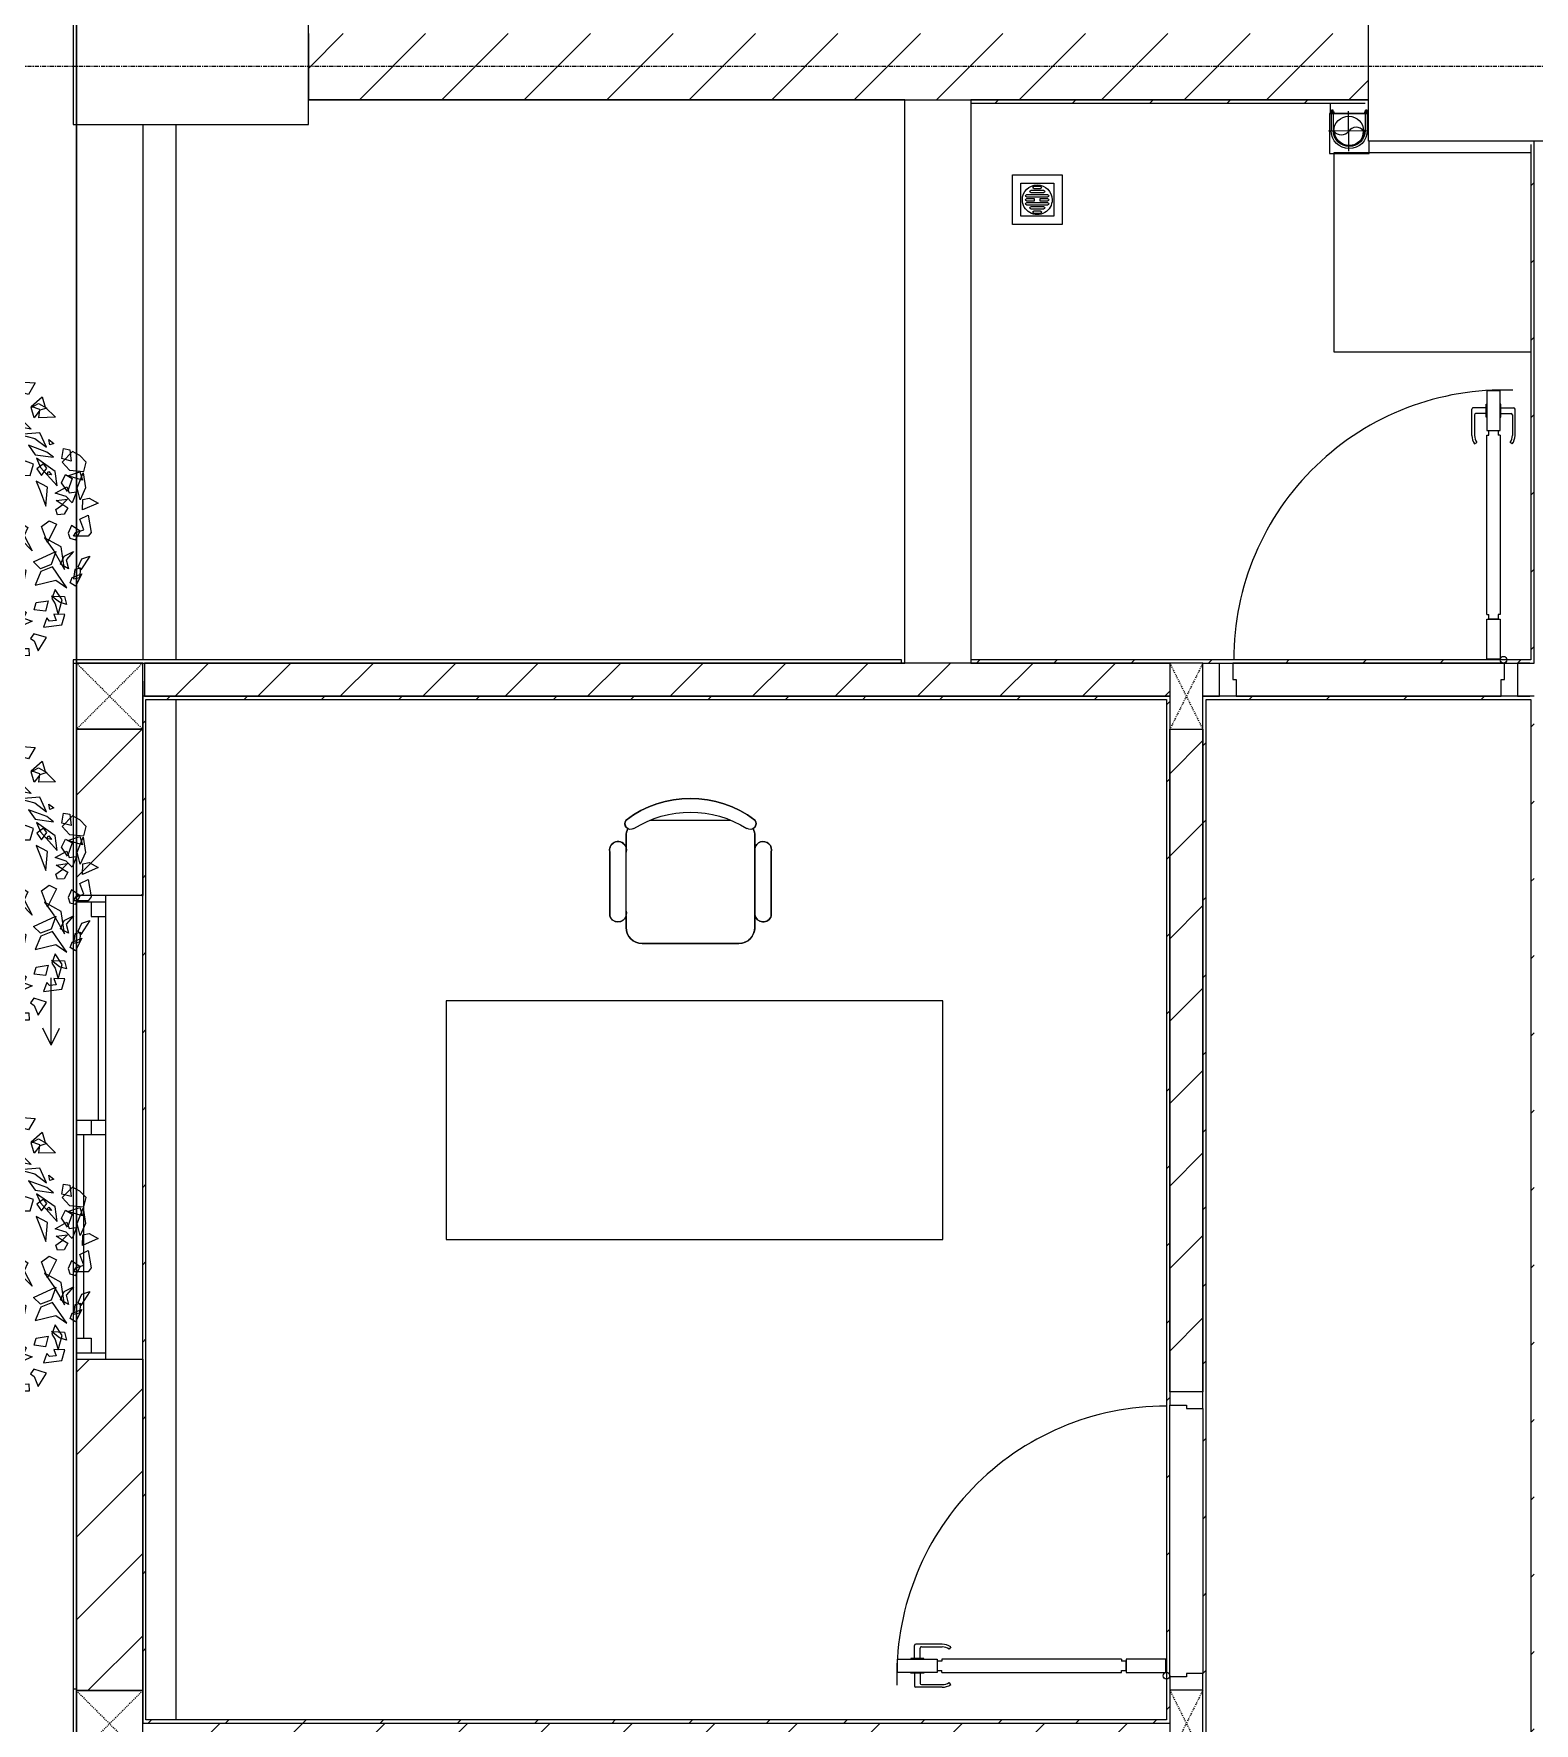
# Model space of a CAD drawing. Header units: millimetres. Extents: x 5357 to 201988, y -16345 to 109895.
# Drawn here: x 33524 to 38053, y 56737 to 61836 of the extents above; entities that cross this region are included whole.
import ezdxf

# ---------------------------------------------------------------- set-up
doc = ezdxf.new("R2010")
doc.units = ezdxf.units.MM
for name, pattern in [('Dash', [6, 3, -3]), ('Grid Line', [22.225, 12.7, -3.175, 3.175, -3.175]), ('IMPORT-CENTER _3_', [10.16, 6.35, -1.27, 1.27, -1.27])]:
    doc.linetypes.add(name, pattern=pattern)
for name, color, linetype, lineweight in [('0-1', 7, 'Continuous', 5), ('A-CLNG', 13, 'Continuous', 9), ('A-DETL-GENF-1', 53, 'Continuous', 9), ('A-DETL-THIN', 151, 'Continuous', 9), ('A-DOOR-1', 53, 'Continuous', 9), ('A-FLOR', 192, 'Continuous', 9), ('A-FLOR-1', 10, 'Continuous', 9), ('A-FLOR-2', 53, 'Continuous', 9), ('A-GLAZ', 151, 'Continuous', 9), ('A-WALL', 113, 'Continuous', 9), ('A-WALL-1', 9, 'Continuous', 18), ('A-WALL-2', 53, 'Continuous', 9), ('A-WALL-4', 113, 'Continuous', 18), ('A-WALL-PATT-1', 10, 'Continuous', 9), ('A-WALL-PATT-2', 53, 'Continuous', 9), ('A-WALL-PATT-3', 111, 'Continuous', 9), ('G-IMPT', 8, 'Continuous', 9), ('G-IMPT-1', 254, 'Continuous', 9), ('G-IMPT-2', 8, 'IMPORT-CENTER _3_', 9), ('I-FURN', 30, 'Continuous', 9), ('I-FURN-1', 53, 'Continuous', 9), ('I-WALL-1', 9, 'Continuous', 18), ('I-WALL-3', 2, 'Continuous', 18), ('L-PLNT', 71, 'Continuous', 9), ('M-EQPM', 50, 'Continuous', 9), ('S-COLS', 52, 'Continuous', 9), ('S-COLS-2', 9, 'Continuous', 18), ('S-COLS-3', 10, 'Continuous', 9), ('S-COLS-4', 53, 'Continuous', 9), ('S-COLS-5', 52, 'Continuous', 18), ('S-COLS-6', 52, 'Dash', 9), ('S-COLS-HDLN', 52, 'Dash', 9), ('S-COLS-HDLN-1', 53, 'Dash', 9), ('S-GRID-1', 1, 'Grid Line', 9)]:
    doc.layers.add(name, color=color, linetype=linetype, lineweight=lineweight)
pattern_1 = [(45, (0, 0), (-116.67262, 116.67262), [])]
pattern_2 = [(45, (0, 0), (-124.4508, 124.4508), [])]

# ---------------------------------------------------------------- blocks, each defined once
blk = doc.blocks.new('M_Concrete-Rectangular-Column2 - 450x1300-812578-TKCS_MB SÂN ĐƯỜNG NỘI BỘ')
at = {"layer": 'S-COLS-2'}
for p, q in [((-650, 225), (650, 225)), ((-650, -225), (-650, 225)), ((650, 225), (650, -225)), ((650, -225), (-650, -225))]:
    blk.add_line(p, q, dxfattribs=at)
blk = doc.blocks.new('NCV_TKTC_KET CAU_rvt-1-TKCS_MB SÂN ĐƯỜNG NỘI BỘ')
at = {"layer": 'A-FLOR-1'}
for p, q in [((36152.6, 61636.9), (34352.6, 61636.9)), ((34352.6, 61636.9), (36152.6, 61636.9)), ((36142.5, 59936.9), (36152.6, 59936.9)), ((36152.6, 59936.9), (36142.5, 59936.9)), ((36142.5, 59936.9), (36152.6, 59936.9)), ((37142.6, 59936.9), (37962.6, 59936.9)), ((37962.6, 59936.9), (37142.6, 59936.9)), ((37962.6, 59936.9), (37142.6, 59936.9)), ((37142.6, 59936.9), (37962.6, 59936.9)), ((38002.6, 59936.9), (38039, 59936.9)), ((38039, 59936.9), (38002.6, 59936.9)), ((38039, 59936.9), (38002.6, 59936.9)), ((38002.6, 59936.9), (38039, 59936.9))]:
    blk.add_line(p, q, dxfattribs=at)
at = {"layer": 'A-FLOR-2'}
blk.add_line((33652.6, 61561.9), (33652.6, 59946.9), dxfattribs=at)
at = {"layer": 'S-COLS-2'}
for p, q in [((33652.6, 61911.9), (33652.6, 61561.9)), ((34352.6, 61561.9), (34352.6, 61911.9)), ((33652.6, 61561.9), (34352.6, 61561.9))]:
    blk.add_line(p, q, dxfattribs=at)
at = {"layer": 'S-COLS-3', "rotation": 180}
blk.add_blockref('M_Concrete-Rectangular-Column2 - 450x1300-812578-TKCS_MB SÂN ĐƯỜNG NỘI BỘ', (38202.6, 61736.9), dxfattribs=at)
blk = doc.blocks.new('DOOR_CW_01 CANH MO-PANEL KINH - DIW_01-900x2200-CỬA GỖ VÂN LAMINATE-553393-TKCS_MB SÂN ĐƯỜNG NỘI BỘ')
at = {"layer": 'A-DETL-GENF-1'}
for p, q in [((-397, 872), (-357, 872)), ((-397, 752), (-397, 872)), ((-357, 872), (-357, 752)), ((-442, 737), (-442, 816.5)), ((-399, 820.5), (-438, 820.5)), ((-399, 831.8), (-397, 831.8)), ((-399, 792.2), (-399, 831.8)), ((-397, 792.2), (-397, 831.8)), ((-357, 792.2), (-357, 831.8)), ((-355, 831.8), (-357, 831.8)), ((-355, 792.2), (-355, 831.8)), ((-355, 820.5), (-316, 820.5)), ((-312, 737), (-312, 816.5)), ((-434, 799.5), (-434, 737)), ((-399, 803.5), (-430, 803.5)), ((-397, 792.2), (-399, 792.2)), ((-357, 792.2), (-355, 792.2)), ((-355, 803.5), (-324, 803.5)), ((-320, 799.5), (-320, 737)), ((-433.9, 711.2), (-427.3, 715.8)), ((-357, 752), (-397, 752)), ((-397, 738), (-391, 738)), ((-397, 738), (-397, 196)), ((-363, 752), (-391, 752)), ((-391, 752), (-391, 738)), ((-363, 738), (-363, 752)), ((-357, 738), (-363, 738)), ((-357, 196), (-357, 738)), ((-320.1, 711.2), (-326.7, 715.8)), ((-397, 196), (-391, 196)), ((-357, 182), (-397, 182)), ((-397, 182), (-397, 62)), ((-391, 196), (-391, 182)), ((-391, 182), (-363, 182)), ((-357, 196), (-363, 196)), ((-363, 182), (-363, 196)), ((-357, 62), (-357, 182)), ((-397, 62), (-357, 62))]:
    blk.add_line(p, q, dxfattribs=at)
blk.add_circle((-407, 60), 10, dxfattribs=at)
for centre, radius, start, end in [((-407, 60), 814, 360, 92), ((-438, 816.5), 4, 90, 180), ((-316, 816.5), 4, 0, 90), ((-430, 799.5), 4, 90, 180), ((-324, 799.5), 4, 360, 90), ((-397, 737), 45, 180, 215), ((-397, 737), 37, 180, 215), ((-357, 737), 37, 325, 0), ((-357, 737), 45, 325, 0)]:
    blk.add_arc(centre, radius, start, end, dxfattribs=at)
at = {"layer": 'A-DOOR-1'}
for p, q in [((-410, 50), (-450, 50)), ((-450, 50), (-450, -50)), ((-410, 0), (-410, 50)), ((-400, 0), (-410, 0)), ((-407, 50), (-382, 50)), ((-400, -50), (-400, 0)), ((410, 0), (400, 0)), ((400, 0), (400, -50)), ((450, 50), (410, 50)), ((410, 50), (410, 0)), ((450, -50), (450, 50)), ((-450, -50), (-400, -50)), ((400, -50), (450, -50))]:
    blk.add_line(p, q, dxfattribs=at)
blk = doc.blocks.new('BAN LV A - BAN LV A_dwg_ban hoc2-348006-TKCS_MB SÂN ĐƯỜNG NỘI BỘ')
at = {"layer": 'I-FURN'}
for p, q in [((145.8, 437.4), (-145.8, 437.4)), ((-194.4, 388.8), (-194.4, 113.4)), ((194.4, 113.4), (194.4, 388.8)), ((-243, 354.4), (-243, 162)), ((194.4, 351.4), (194.4, 150.8)), ((243.7, 162), (243.7, 354.4)), ((-120.5, 64.8), (120.5, 64.8))]:
    blk.add_line(p, q, dxfattribs=at)
at = {"layer": 'I-FURN', "flags": 128}
blk.add_lwpolyline([(-737.8, 610.5), (-737.8, 1330.5), (-154.9, 1330.5), (762.2, 1330.5), (762.2, 610.5)], close=True, dxfattribs=at)
at = {"layer": 'I-FURN'}
for centre, radius, start, end in [((-145.8, 388.8), 48.6, 90, 180), ((145.8, 388.8), 48.6, 360, 90), ((-218.7, 347.3), 25.3, 343.7398, 163.7398), ((219.4, 347.3), 25.3, 16.2602, 170.7054), ((-218.7, 154.9), 25.3, 163.7398, 16.2602), ((219.4, 154.9), 25.3, 189.2946, 16.2602), ((-145.8, 113.4), 48.6, 180, 207.5844), ((145.8, 113.4), 48.6, 332.4156, 0), ((-180.2, 75.4), 17.8, 57.9726, 216.6901), ((0, 324), 324, 233.1301, 306.8699), ((0, 359.3), 318.2, 237.5758, 302.4242), ((180.2, 75.4), 17.8, 323.3099, 122.0274)]:
    blk.add_arc(centre, radius, start, end, dxfattribs=at)
blk = doc.blocks.new('BAN LV A - BAN LV A_dwg-348005-TKCS_MB SÂN ĐƯỜNG NỘI BỘ')
at = {"extrusion": (0, 0, -1), "zscale": -1, "rotation": 180}
blk.add_blockref('BAN LV A - BAN LV A_dwg_ban hoc2-348006-TKCS_MB SÂN ĐƯỜNG NỘI BỘ', (-729, 1383.7), dxfattribs=at)
blk = doc.blocks.new('BAN LV A - BAN LV A-348231-TKCS_MB SÂN ĐƯỜNG NỘI BỘ')
at = {"layer": 'I-FURN-1'}
for p, q in [((534.6, 1270.3), (534.6, 1235.9)), ((923.4, 1232.9), (923.4, 1270.3)), ((486, 1221.7), (486, 1029.3)), ((972.7, 1029.3), (972.7, 1221.7)), ((534.6, 1029.3), (534.6, 994.9)), ((923.4, 994.9), (923.4, 1032.3)), ((583.2, 946.3), (874.8, 946.3)), ((1491.2, 773.2), (-8.8, 773.2)), ((-8.8, 773.2), (-8.8, 53.2)), ((1491.2, 53.2), (1491.2, 773.2)), ((-8.8, 53.2), (1491.2, 53.2))]:
    blk.add_line(p, q, dxfattribs=at)
for centre, radius, start, end in [((729, 1059.7), 324, 53.1301, 126.8699), ((548.9, 1308.3), 17.8, 143.3099, 240.596), ((583.2, 1270.3), 48.6, 152.4156, 180), ((909.2, 1308.3), 17.8, 299.404, 36.6901), ((874.8, 1270.3), 48.6, 360, 27.5844), ((510.3, 1228.8), 25.3, 16.2602, 196.2602), ((948.4, 1228.8), 25.3, 343.7398, 170.7054), ((510.3, 1036.4), 25.3, 196.2602, 343.7398), ((948.4, 1036.4), 25.3, 189.2946, 343.7398), ((583.2, 994.9), 48.6, 180, 270), ((874.8, 994.9), 48.6, 270, 360)]:
    blk.add_arc(centre, radius, start, end, dxfattribs=at)
blk.add_blockref('BAN LV A - BAN LV A_dwg-348005-TKCS_MB SÂN ĐƯỜNG NỘI BỘ', (0, 0))
blk = doc.blocks.new('MAY GIAT - MAY GIAT_dwg-V126-TKCS_MB SÂN ĐƯỜNG NỘI BỘ')
at = {"layer": 'G-IMPT-1'}
blk.add_line((5, 596.6), (5, 2.3), dxfattribs=at)
at = {"layer": 'G-IMPT-1', "flags": 128}
blk.add_lwpolyline([(605, 2.3), (605, 596.6), (5, 596.6)], dxfattribs=at)
blk = doc.blocks.new('MAY GIAT - MAY GIAT-V222-TKCS_MB SÂN ĐƯỜNG NỘI BỘ')
at = {"layer": 'I-FURN-1'}
for p, q in [((5, 596.6), (5, 2.3)), ((605, 596.6), (5, 596.6)), ((605, 2.3), (605, 596.6))]:
    blk.add_line(p, q, dxfattribs=at)
blk.add_blockref('MAY GIAT - MAY GIAT_dwg-V126-TKCS_MB SÂN ĐƯỜNG NỘI BỘ', (0, 0))
blk = doc.blocks.new('G1_SOF - BO TRU - 100x200-V106-TKCS_MB SÂN ĐƯỜNG NỘI BỘ')
at = {"layer": 'S-COLS-2'}
for p, q in [((50, 100), (-50, 100)), ((-50, 100), (-50, -100)), ((50, -100), (50, 100)), ((-50, -100), (50, -100))]:
    blk.add_line(p, q, dxfattribs=at)
at = {"layer": 'S-COLS-HDLN-1'}
for p, q in [((50, 100), (-50, -100)), ((-50, 100), (50, -100))]:
    blk.add_line(p, q, dxfattribs=at)
blk = doc.blocks.new('DOOR_CW_01 CANH MO-PANEL KINH - DIG_01-900x2200-CỬA NHÔM KÍNH-400860-TKCS_MB SÂN ĐƯỜNG NỘI BỘ')
at = {"layer": 'A-DETL-GENF-1'}
for p, q in [((-397, -182), (-397, -62)), ((-397, -62), (-357, -62)), ((-357, -62), (-357, -182)), ((-357, -182), (-397, -182)), ((-397, -196), (-391, -196)), ((-397, -738), (-397, -196)), ((-391, -196), (-391, -182)), ((-391, -182), (-363, -182)), ((-363, -182), (-363, -196)), ((-357, -196), (-363, -196)), ((-357, -196), (-357, -738)), ((-433.9, -711.2), (-427.3, -715.8)), ((-320.1, -711.2), (-326.7, -715.8)), ((-442, -737), (-442, -816.5)), ((-434, -799.5), (-434, -737)), ((-397, -738), (-391, -738)), ((-357, -752), (-397, -752)), ((-397, -752), (-397, -872)), ((-391, -752), (-391, -738)), ((-363, -752), (-391, -752)), ((-357, -738), (-363, -738)), ((-363, -738), (-363, -752)), ((-357, -872), (-357, -752)), ((-320, -799.5), (-320, -737)), ((-312, -737), (-312, -816.5)), ((-399, -803.5), (-430, -803.5)), ((-399, -792.2), (-399, -831.8)), ((-397, -792.2), (-399, -792.2)), ((-397, -792.2), (-397, -831.8)), ((-357, -792.2), (-357, -831.8)), ((-357, -792.2), (-355, -792.2)), ((-355, -792.2), (-355, -831.8)), ((-355, -803.5), (-324, -803.5)), ((-399, -820.5), (-438, -820.5)), ((-399, -831.8), (-397, -831.8)), ((-355, -831.8), (-357, -831.8)), ((-355, -820.5), (-316, -820.5)), ((-397, -872), (-357, -872))]:
    blk.add_line(p, q, dxfattribs=at)
blk.add_circle((-407, -60), 10, dxfattribs=at)
for centre, radius, start, end in [((-407, -60), 814, 268, 0), ((-397, -737), 45, 145, 180), ((-357, -737), 45, 360, 35), ((-397, -737), 37, 145, 180), ((-357, -737), 37, 0, 35), ((-430, -799.5), 4, 180, 270), ((-324, -799.5), 4, 270, 0), ((-438, -816.5), 4, 180, 270), ((-316, -816.5), 4, 270, 0)]:
    blk.add_arc(centre, radius, start, end, dxfattribs=at)
at = {"layer": 'A-DOOR-1'}
for p, q in [((-450, -50), (-450, 50)), ((-450, 50), (-400, 50)), ((-400, 50), (-400, 0)), ((400, 0), (400, 50)), ((400, 50), (450, 50)), ((450, 50), (450, -50)), ((-410, -50), (-450, -50)), ((-410, 0), (-410, -50)), ((-400, 0), (-410, 0)), ((-407, -50), (-382, -50)), ((410, 0), (400, 0)), ((410, -50), (410, 0)), ((450, -50), (410, -50))]:
    blk.add_line(p, q, dxfattribs=at)
blk = doc.blocks.new('NCV_TKTC_TANG 1_rvt-1-TKCS_MB SÂN ĐƯỜNG NỘI BỘ')
at = {"layer": 'A-WALL-PATT-1'}
h = blk.add_hatch(dxfattribs=at)
h.set_pattern_fill('FP_1', color=256, style=0, pattern_type=2)
h.set_pattern_definition(pattern_2)
h.paths.add_polyline_path([(36828.6, 59836.9), (36952.6, 59836.9), (36952.6, 59936.9), (33857.6, 59936.9), (33857.6, 59836.9), (36352.6, 59836.9)])
h = blk.add_hatch(dxfattribs=at)
h.set_pattern_fill('FP_1', color=256, style=0, pattern_type=2)
h.set_pattern_definition(pattern_2)
h.paths.add_polyline_path([(37052.6, 57737.3), (37052.6, 59736.5), (36952.6, 59736.5), (36952.6, 57737.3), (37002.6, 57737.3)])
h = blk.add_hatch(dxfattribs=at)
h.set_pattern_fill('FP_1', color=256, style=0, pattern_type=2)
h.set_pattern_definition(pattern_2)
h.paths.add_polyline_path([(34852.6, 56636.9), (36952.6, 56637.9), (36952.6, 56736.9), (33852.6, 56736.9), (33852.6, 56636.9), (34407.7, 56636.9)])
at = {"layer": 'A-WALL-PATT-2'}
h = blk.add_hatch(dxfattribs=at)
h.set_pattern_fill('FP_2', color=256, style=0, pattern_type=2)
h.set_pattern_definition(pattern_1)
h.paths.add_polyline_path([(36448.6, 61626.9), (37552.6, 61626.9), (37552.6, 61636.9), (36352.6, 61636.9), (36352.6, 61626.9)])
h = blk.add_hatch(dxfattribs=at)
h.set_pattern_fill('FP_2', color=256, style=0, pattern_type=2)
h.set_pattern_definition(pattern_1)
h.paths.add_polyline_path([(38052.6, 59946.9), (38052.6, 61511.9), (38042.6, 61511.9), (38042.6, 59946.9), (38049.4, 59946.9)])
h = blk.add_hatch(dxfattribs=at)
h.set_pattern_fill('FP_2', color=256, style=0, pattern_type=2)
h.set_pattern_definition(pattern_1)
h.paths.add_polyline_path([(38052.6, 59936.9), (38052.6, 59946.9), (36352.6, 59946.9), (36352.6, 59936.9), (38039, 59936.9)])
h = blk.add_hatch(dxfattribs=at)
h.set_pattern_fill('FP_2', color=256, style=0, pattern_type=2)
h.set_pattern_definition(pattern_1)
h.paths.add_polyline_path([(33862.6, 59826.9), (36952.6, 59826.9), (36952.6, 59836.9), (33852.6, 59836.9), (33852.6, 59826.9), (33858.8, 59826.9)])
h = blk.add_hatch(dxfattribs=at)
h.set_pattern_fill('FP_2', color=256, style=0, pattern_type=2)
h.set_pattern_definition(pattern_1)
h.paths.add_polyline_path([(33852.6, 56736.9), (33862.6, 56736.9), (33862.6, 59826.9), (33852.6, 59826.9), (33852.6, 56835.3)])
h = blk.add_hatch(dxfattribs=at)
h.set_pattern_fill('FP_2', color=256, style=0, pattern_type=2)
h.set_pattern_definition(pattern_1)
h.paths.add_polyline_path([(36952.6, 56746.9), (36952.6, 59826.9), (36942.6, 59826.9), (36942.6, 56746.9)])
h = blk.add_hatch(dxfattribs=at)
h.set_pattern_fill('FP_2', color=256, style=0, pattern_type=2)
h.set_pattern_definition(pattern_1)
h.paths.add_polyline_path([(37062.6, 56626.9), (37062.6, 59836.9), (37052.6, 59836.9), (37054.3, 56626.9)])
h = blk.add_hatch(dxfattribs=at)
h.set_pattern_fill('FP_2', color=256, style=0, pattern_type=2)
h.set_pattern_definition(pattern_1)
h.paths.add_polyline_path([(38039, 59826.9), (38042.6, 59826.9), (38042.6, 59836.9), (37062.6, 59836.9), (37062.6, 59826.9), (38010.6, 59826.9)])
h = blk.add_hatch(dxfattribs=at)
h.set_pattern_fill('FP_2', color=256, style=0, pattern_type=2)
h.set_pattern_definition(pattern_1)
h.paths.add_polyline_path([(38042.6, 56636.9), (38052.6, 56637.9), (38052.6, 59836.9), (38042.6, 59836.9), (38042.6, 56637)])
h = blk.add_hatch(dxfattribs=at)
h.set_pattern_fill('FP_2', color=256, style=0, pattern_type=2)
h.set_pattern_definition(pattern_1)
h.paths.add_polyline_path([(36828.6, 56736.9), (36952.6, 56736.9), (36952.6, 56746.9), (33862.6, 56746.9), (33862.6, 56736.9), (36268.1, 56736.9)])
at = {"layer": 'A-FLOR-1'}
for p, q in [((37052.6, 59836.9), (37102.6, 59836.9)), ((37152.6, 59836.9), (37952.6, 59836.9)), ((38002.6, 59836.9), (38039, 59836.9))]:
    blk.add_line(p, q, dxfattribs=at)
at = {"layer": 'A-WALL-1'}
for p, q in [((36952.6, 59936.9), (33857.6, 59936.9)), ((33857.6, 59936.9), (33857.6, 59836.9)), ((33857.6, 59836.9), (36952.6, 59836.9)), ((36952.6, 59736.5), (36952.6, 57737.3)), ((37052.6, 59736.5), (36952.6, 59736.5)), ((37052.6, 57737.3), (37052.6, 59736.5))]:
    blk.add_line(p, q, dxfattribs=at)
at = {"layer": 'A-WALL-2'}
for p, q in [((36152.6, 59936.9), (36152.6, 61636.9)), ((36352.6, 61626.9), (36352.6, 59946.9))]:
    blk.add_line(p, q, dxfattribs=at)
at = {"layer": 'I-WALL-1'}
for p, q in [((37552.6, 61636.9), (36352.6, 61636.9)), ((36352.6, 61636.9), (36352.6, 61626.9)), ((36352.6, 61626.9), (37542.6, 61626.9)), ((38042.6, 61501.9), (38042.6, 59946.9)), ((38052.6, 59946.9), (38052.6, 61511.9)), ((38042.6, 59946.9), (36352.6, 59946.9)), ((36352.6, 59946.9), (36352.6, 59936.9)), ((36352.6, 59936.9), (36952.6, 59936.9)), ((37052.6, 59936.9), (37102.6, 59936.9)), ((37142.6, 59936.9), (37962.6, 59936.9)), ((38002.6, 59936.9), (38052.6, 59936.9)), ((38052.6, 59936.9), (38052.6, 59946.9)), ((36952.6, 59836.9), (33852.6, 59836.9)), ((33852.6, 59836.9), (33852.6, 59826.9)), ((33852.6, 59826.9), (33852.6, 59235.3)), ((33862.6, 59826.9), (36942.6, 59826.9)), ((33862.6, 56746.9), (33862.6, 59826.9)), ((36942.6, 59826.9), (36942.6, 56746.9)), ((37062.6, 59836.9), (37052.6, 59836.9)), ((37102.6, 59836.9), (37062.6, 59836.9)), ((37062.6, 56626.9), (37062.6, 59826.9)), ((37062.6, 59826.9), (38042.6, 59826.9)), ((37952.6, 59836.9), (37152.6, 59836.9)), ((38042.6, 59836.9), (38002.6, 59836.9)), ((38052.6, 59836.9), (38042.6, 59836.9)), ((38042.6, 59826.9), (38042.6, 56636.9)), ((36952.6, 57737.3), (36952.6, 59736.9)), ((37052.6, 59736.9), (37052.6, 57737.3)), ((33852.6, 57835.3), (33852.6, 56736.9)), ((36952.6, 56877.3), (36952.6, 57697.3)), ((37052.6, 57687.3), (37052.6, 56887.3)), ((33852.6, 56736.9), (33862.6, 56736.9)), ((36942.6, 56746.9), (33862.6, 56746.9)), ((33862.6, 56736.9), (36952.6, 56736.9))]:
    blk.add_line(p, q, dxfattribs=at)
at = {"layer": 'A-DOOR-1'}
for name, p, rotation in [('DOOR_CW_01 CANH MO-PANEL KINH - DIG_01-900x2200-CỬA NHÔM KÍNH-400860-TKCS_MB SÂN ĐƯỜNG NỘI BỘ', (37552.6, 59886.9), 180), ('DOOR_CW_01 CANH MO-PANEL KINH - DIW_01-900x2200-CỬA GỖ VÂN LAMINATE-553393-TKCS_MB SÂN ĐƯỜNG NỘI BỘ', (37002.6, 57287.3), 89.9999999999993)]:
    blk.add_blockref(name, p, dxfattribs=dict(at, rotation=rotation))
at = {"layer": 'I-FURN-1', "rotation": 89.99999999999915}
blk.add_blockref('MAY GIAT - MAY GIAT-V222-TKCS_MB SÂN ĐƯỜNG NỘI BỘ', (38044.8, 60871.5), dxfattribs=at)
at = {"layer": 'I-FURN-1'}
blk.add_blockref('BAN LV A - BAN LV A-348231-TKCS_MB SÂN ĐƯỜNG NỘI BỘ', (34776.9, 58144.2), dxfattribs=at)
at = {"layer": 'S-COLS-4'}
for p in [(37002.6, 59836.9), (37002.6, 56736.9)]:
    blk.add_blockref('G1_SOF - BO TRU - 100x200-V106-TKCS_MB SÂN ĐƯỜNG NỘI BỘ', p, dxfattribs=at)
blk = doc.blocks.new('1_FAMILY RVT - W01-WxH 1400x1400xmm-389822-TKCS_MB SÂN ĐƯỜNG NỘI BỘ')
at = {"layer": 'A-GLAZ'}
for p, q in [((248.4, 172.39), (299.2, 197.79)), ((248.4, 172.39), (299.2, 146.99)), ((248.4, 172.39), (451.6, 172.39)), ((-700, 96.19), (-700, -103.81)), ((700, 96.19), (-700, 96.19)), ((-700, 96.19), (-636.5, 96.19)), ((-680.95, 96.19), (-680.95, 7.29)), ((-636.5, 51.74), (-680.95, 51.74)), ((-636.5, 96.19), (-22.225, 96.19)), ((-636.5, 96.19), (-636.5, 51.74)), ((-636.5, 73.965), (-22.225, 73.965)), ((-22.225, 7.29), (-22.225, 96.19)), ((-22.225, 96.19), (22.225, 96.19)), ((22.225, 51.74), (-22.225, 51.74)), ((22.225, 96.19), (680.95, 96.19)), ((22.225, 96.19), (22.225, 7.29)), ((636.5, 51.74), (636.5, 7.29)), ((680.95, 51.74), (636.5, 51.74)), ((680.95, 96.19), (700, 96.19)), ((680.95, 96.19), (680.95, 7.29)), ((700, -103.81), (700, 96.19)), ((-700, 7.29), (-680.95, 7.29)), ((-680.95, 7.29), (-22.225, 7.29)), ((-22.225, 7.29), (22.225, 7.29)), ((22.225, 29.515), (636.5, 29.515)), ((22.225, 7.29), (636.5, 7.29)), ((636.5, 7.29), (700, 7.29)), ((-700, -103.81), (700, -103.81))]:
    blk.add_line(p, q, dxfattribs=at)
blk = doc.blocks.new('TKTC_XREF_251221_MB TANG 1 - TKTC_XREF_260130_MB TANG 1_dwg_THU NUOC - THU NUOC-444531-TKCS_MB TẦNG 1-4202124-TKCS_MB SÂN ĐƯỜNG NỘI BỘ')
at = {"layer": 'M-EQPM'}
for p, q in [((-23.3, 10.8), (40.9, 10.8)), ((40.9, 4.8), (-23.3, 4.8)), ((-11, 23.3), (28.5, 23.3)), ((28.5, 17.3), (-11, 17.3)), ((-1.1, 35.6), (18.5, 35.6)), ((18.5, 29.6), (-1.1, 29.6)), ((-23.3, -13.6), (40.9, -13.6)), ((40.9, -19.6), (-23.3, -19.6)), ((-11, -26.1), (28.5, -26.1)), ((28.5, -32.1), (-11, -32.1)), ((-1.1, -38.5), (18.5, -38.5)), ((18.5, -44.5), (-1.1, -44.5))]:
    blk.add_line(p, q, dxfattribs=at)
at = {"layer": 'M-EQPM', "flags": 128}
for points in [[(83.7, -79.4), (83.7, 70.6), (-66.3, 70.6), (-66.3, -79.4)], [(58.7, -54.4), (58.7, 45.6), (-41.3, 45.6), (-41.3, -54.4)]]:
    blk.add_lwpolyline(points, close=True, dxfattribs=at)
for points in [[(-23.3, -1.2), (0.7, -1.2), (0.7, -7.2), (-23.3, -7.2)], [(40.9, -7.2), (16.7, -7.2), (16.7, -1.2), (40.9, -1.2)]]:
    blk.add_lwpolyline(points, dxfattribs=at)
at = {"layer": 'M-EQPM'}
for centre, radius, start, end in [((8.7, -4.4), 45, 360, 180), ((8.7, -4.4), 45, 360, 180), ((-23.3, 7.8), 3, 90, 270), ((-11, 20.3), 3, 90, 270), ((-1.1, 32.6), 3, 90, 270), ((18.5, 32.6), 3, 270, 90), ((28.5, 20.3), 3, 270, 90), ((40.9, 7.8), 3, 270, 90), ((8.7, -4.4), 45, 180, 360), ((8.7, -4.4), 45, 180, 360), ((-23.3, -4.2), 3, 90, 270), ((-23.3, -16.6), 3, 90, 270), ((-11, -29.1), 3, 90, 270), ((-1.1, -41.5), 3, 90, 270), ((18.5, -41.5), 3, 270, 90), ((28.5, -29.1), 3, 270, 90), ((40.9, -4.2), 3, 270, 90), ((40.9, -16.6), 3, 270, 90)]:
    blk.add_arc(centre, radius, start, end, dxfattribs=at)
blk = doc.blocks.new('TKTC_XREF_251221_MB TANG 1 - TKTC_XREF_260130_MB TANG 1_dwg_CUM U_DN100-4202115-TKCS_MB SÂN ĐƯỜNG NỘI BỘ')
at = {"layer": 'G-IMPT'}
for p, q in [((-79.1, 66.6), (-79.1, 63.4)), ((-76.6, 66.6), (-76.6, 63.4)), ((-74.6, 66.6), (-74.6, 63.4)), ((-72.7, 69.3), (-72.7, 60.7)), ((-66.9, 67.9), (-71.7, 67.9)), ((-65, 69), (0, 69)), ((-66.9, 62.1), (-71.7, 62.1)), ((-79.1, -63.4), (-79.1, -66.6)), ((-76.6, -63.4), (-76.6, -66.6)), ((-74.6, -63.4), (-74.6, -66.6)), ((-72.7, -60.7), (-72.7, -69.3)), ((-66.9, -62.1), (-71.7, -62.1)), ((-66.9, -67.9), (-71.7, -67.9)), ((-65, -69), (0, -69))]:
    blk.add_line(p, q, dxfattribs=at)
at = {"layer": 'G-IMPT', "flags": 128}
for points in [[(-72.7, 67.6), (-78.1, 67.6), (-78.1, 62.4), (-72.7, 62.4)], [(-71.7, 59.2), (-66.9, 59.2), (-66.9, 70.8), (-71.7, 70.8)], [(-66.9, 70.8), (-66.9, 72.7), (-65, 72.7), (-65, 57.3), (-66.9, 57.3), (-66.9, 59.2)], [(-65, 61), (0, 61), (0, 57)], [(-72.7, -62.4), (-78.1, -62.4), (-78.1, -67.6), (-72.7, -67.6)], [(-71.7, -70.8), (-66.9, -70.8), (-66.9, -59.2), (-71.7, -59.2)], [(-66.9, -59.2), (-66.9, -57.3), (-65, -57.3), (-65, -72.7), (-66.9, -72.7), (-66.9, -70.8)], [(-65, -61), (0, -61), (0, -57)]]:
    blk.add_lwpolyline(points, dxfattribs=at)
at = {"layer": 'G-IMPT'}
for centre, radius, start, end in [((-78.1, 66.6), 0.96, 90, 180), ((-71.1, 69.3), 1.56, 112.61986, 247.38014), ((-67.9, 65), 4.8, 143.1301, 216.8699), ((0, 0), 69, 270, 90), ((-78.1, 63.4), 0.96, 180, 270), ((-71.1, 60.7), 1.56, 112.61986, 247.38014), ((0, 0), 61, 270, 90), ((0, 0), 57, 270, 90), ((-78.1, -63.4), 0.96, 90, 180), ((-71.1, -60.7), 1.56, 112.61986, 247.38014), ((-67.9, -65), 4.8, 143.1301, 216.8699), ((-78.1, -66.6), 0.96, 180, 270), ((-71.1, -69.3), 1.56, 112.61986, 247.38014)]:
    blk.add_arc(centre, radius, start, end, dxfattribs=at)
blk = doc.blocks.new('TKTC_XREF_251221_MB TANG 1 - TKTC_XREF_260130_MB TANG 1_dwg_$cc-V322-TKCS_MB SÂN ĐƯỜNG NỘI BỘ')
at = {"layer": 'G-IMPT'}
blk.add_circle((0, 0), 0.5, dxfattribs=at)
for centre, radius, start, end in [((0, 0), 0.5, 90, 270), ((0.188, 0.25), 0.313, 126.8699, 233.1301), ((-0.188, -0.25), 0.313, 306.8699, 53.1301)]:
    blk.add_arc(centre, radius, start, end, dxfattribs=at)
at = {"layer": 'G-IMPT-2'}
for p, q in [((0, -0.666), (0, 0.673)), ((-0.673, 0), (0.673, 0))]:
    blk.add_line(p, q, dxfattribs=at)
blk = doc.blocks.new('TKTC_XREF_251221_MB TANG 1 - TKTC_XREF_260130_MB TANG 1_dwg-4202109-TKCS_MB SÂN ĐƯỜNG NỘI BỘ')
at = {"layer": 'G-IMPT'}
for p, q in [((-165714.9, -339719.7), (-165714.9, -339751.3)), ((-165714.9, -339751.3), (-165599.1, -339751.3)), ((-169499.1, -339784.7), (-169499.1, -341399.7))]:
    blk.add_line(p, q, dxfattribs=at)
at = {"layer": 'G-IMPT', "flags": 128}
for points in [[(-165599.1, -339751.3), (-165716.7, -339751.3), (-165716.7, -339871.3)], [(-165716.7, -339871.3), (-165597.1, -339871.3), (-165597.1, -339834.7)]]:
    blk.add_lwpolyline(points, dxfattribs=at)
at = {"xscale": 90.00000000005122, "yscale": 90.00000000005122, "zscale": 90.00000000005122, "rotation": 90.37402677993775}
blk.add_blockref('TKTC_XREF_251221_MB TANG 1 - TKTC_XREF_260130_MB TANG 1_dwg_$cc-V322-TKCS_MB SÂN ĐƯỜNG NỘI BỘ', (-165659.1, -339804.2), dxfattribs=at)
at = {"extrusion": (0, 0, -1), "xscale": 0.7894736842105242, "yscale": 0.7894736842105242, "zscale": -0.7894736842105242, "rotation": 269.9999999984438}
blk.add_blockref('TKTC_XREF_251221_MB TANG 1 - TKTC_XREF_260130_MB TANG 1_dwg_CUM U_DN100-4202115-TKCS_MB SÂN ĐƯỜNG NỘI BỘ', (165657.3, -339802.7), dxfattribs=at)
at = {"extrusion": (0, 0, -1), "zscale": -1, "rotation": 180}
blk.add_blockref('TKTC_XREF_251221_MB TANG 1 - TKTC_XREF_260130_MB TANG 1_dwg_THU NUOC - THU NUOC-444531-TKCS_MB TẦNG 1-4202124-TKCS_MB SÂN ĐƯỜNG NỘI BỘ', (166607.8, -340015.8), dxfattribs=at)
blk = doc.blocks.new('TKTC_XREF_251221_MB TANG 1 - TKTC_XREF_251221_MB TANG 1-2038492-TKCS_MB SÂN ĐƯỜNG NỘI BỘ')
blk.add_blockref('TKTC_XREF_251221_MB TANG 1 - TKTC_XREF_260130_MB TANG 1_dwg-4202109-TKCS_MB SÂN ĐƯỜNG NỘI BỘ', (169499.1, 384109.7))
blk = doc.blocks.new('CAY BACH TRINH - CAY BACH TRINH_dwg-2249800-TKCS_MB SÂN ĐƯỜNG NỘI BỘ')
at = {"layer": 'G-IMPT', "flags": 128}
for points in [[(-578, 1452), (-505, 1613), (-404, 1608), (-431, 1511), (-482, 1548), (-505, 1489), (-486, 1456)], [(-357, 1653), (-250, 1541), (-201, 1603), (-123, 1566), (-133, 1703), (-220, 1653)], [(7, 1749), (-25, 1628), (43, 1591), (160, 1616)], [(121, 1587), (40, 1602), (86, 1521)], [(335, 1653), (267, 1616), (316, 1566), (365, 1591)], [(423, 1516), (443, 1553), (433, 1653), (560, 1578), (472, 1491)], [(-870, 1320), (-769, 1323), (-719, 1438), (-798, 1395)], [(-715, 1368), (-728, 1408), (-805, 1472), (-663, 1508), (-663, 1385)], [(-648, 1504), (-672, 1392), (-758, 1347), (-746, 1419), (-706, 1444)], [(-477, 1437), (-459, 1512), (-646, 1555)], [(-83, 1327), (-48, 1351), (-99, 1506), (-301, 1542), (-270, 1454), (-140, 1428)], [(-133, 1478), (-191, 1403), (-152, 1303), (-113, 1353)], [(23, 1503), (131, 1428), (267, 1478), (209, 1528), (131, 1503)], [(533, 1553), (590, 1452), (520, 1446), (509, 1467), (423, 1512), (399, 1468), (319, 1525), (383, 1562)], [(579, 1478), (745, 1541), (813, 1466), (725, 1416), (716, 1478), (657, 1453), (647, 1416)], [(-874, 1403), (-896, 1328), (-826, 1327), (-809, 1379)], [(-556, 1333), (-692, 1179), (-600, 1129), (-460, 1181), (-492, 1255), (-553, 1247)], [(-428, 1425), (-446, 1319), (-376, 1318), (-327, 1420)], [(14, 1366), (-94, 1266), (-74, 1166), (43, 1066), (140, 1116), (23, 1178), (101, 1291)], [(511, 1378), (306, 1366), (335, 1266), (472, 1203), (501, 1278), (452, 1316)], [(667, 1353), (579, 1291), (628, 1241), (735, 1278)], [(871, 1391), (823, 1341), (784, 1253), (891, 1316)], [(1027, 1278), (998, 1228), (1037, 1191), (1135, 1203)], [(-1174, 1238), (-1112, 1130), (-1037, 1152), (-972, 1252)], [(-766, 1181), (-866, 1042), (-1009, 1038), (-900, 1094)], [(-996, 1019), (-915, 1047), (-883, 1171), (-978, 1137)], [(-989, 1076), (-860, 1099), (-799, 1231), (-876, 1225), (-913, 1152)], [(-697, 1145), (-671, 1210), (-634, 1180), (-660, 1114)], [(-269, 1228), (-328, 1128), (-220, 1091), (-172, 1128)], [(-50, 1140), (92, 1178), (86, 1252), (-14, 1249)], [(267, 1128), (228, 1041), (257, 966), (267, 1041)], [(696, 1091), (891, 1141), (949, 1253), (920, 1016), (803, 1003)], [(1064, 1244), (1080, 1108), (985, 1158), (937, 1212)], [(1144, 1166), (1135, 1128), (1203, 1078), (1281, 1091)], [(-1364, 914), (-1208, 910), (-1218, 988), (-1136, 1017), (-1240, 1107), (-1267, 1010)], [(-1164, 910), (-1135, 1007), (-1204, 1044), (-1282, 1000), (-1216, 980)], [(413, 1016), (443, 853), (365, 803), (472, 766), (511, 903)], [(647, 866), (579, 1066), (686, 928)], [(813, 978), (784, 891), (1018, 903), (920, 991)], [(1047, 1103), (998, 1028), (1066, 978), (1164, 978), (1066, 1016)], [(-1010, 928), (-1137, 803), (-990, 828)], [(-840, 791), (-799, 735), (-718, 839), (-724, 876), (-821, 927), (-821, 894), (-775, 847)], [(-717, 878), (-717, 816), (-688, 841)], [(-415, 941), (-483, 878), (-454, 853), (-386, 878)], [(-113, 953), (-201, 878), (-152, 778), (-84, 866)], [(140, 878), (131, 728), (335, 603), (384, 628), (218, 716), (306, 841)], [(579, 803), (540, 716), (599, 691), (647, 741)], [(1261, 753), (1203, 803), (1193, 853), (1232, 891), (1310, 841)], [(1339, 702), (1463, 665), (1444, 774), (1337, 802)], [(-1302, 703), (-1351, 666), (-1312, 653)], [(-1109, 650), (-1174, 560), (-1345, 537), (-1285, 585)], [(-1279, 631), (-1217, 768), (-1027, 752), (-1169, 714)], [(-993, 702), (-1009, 756), (-1064, 751)], [(-220, 591), (-289, 516), (-386, 578), (-386, 628), (-289, 591), (-181, 653)], [(823, 791), (784, 653), (842, 491), (891, 578), (823, 628)], [(988, 791), (1008, 628), (1096, 616), (1144, 678)], [(1422, 673), (1471, 586), (1531, 604), (1583, 684)], [(-1595, 553), (-1527, 591), (-1429, 491), (-1497, 416), (-1634, 403), (-1653, 491)], [(-1424, 524), (-1440, 618), (-1501, 607), (-1513, 501)], [(-1380, 266), (-1361, 403), (-1185, 528), (-1224, 441)], [(-1065, 367), (-1127, 366), (-1158, 473), (-1082, 500), (-981, 458), (-1000, 389)], [(-942, 366), (-893, 503), (-795, 453), (-825, 366), (-873, 403)], [(-721, 477), (-654, 499), (-671, 550)], [(-74, 528), (-35, 541), (-6, 491), (-74, 466)], [(1135, 478), (1232, 328), (1164, 228), (1154, 328)], [(1310, 591), (1252, 628), (1193, 603), (1203, 553), (1281, 541)], [(1270, 413), (1394, 410), (1386, 473), (1452, 496), (1368, 568), (1347, 490)], [(1447, 578), (1476, 466), (1593, 366), (1544, 503)], [(-1597, 135), (-1570, 248), (-1626, 391), (-1648, 247)], [(-1619, 320), (-1482, 361), (-1595, 398)], [(-1478, 213), (-1422, 297), (-1459, 373), (-1523, 336)], [(-1328, 370), (-1279, 378), (-1302, 402)], [(-1283, 435), (-1251, 475), (-1188, 428), (-1232, 366)], [(-855, 181), (-881, 279), (-825, 405), (-958, 362), (-994, 169)], [(491, 441), (443, 366), (511, 303), (569, 328), (521, 378)], [(1378, 453), (1369, 353), (1437, 303), (1476, 366)], [(1553, 425), (1451, 325), (1568, 345)], [(-1363, 198), (-1471, 259), (-1494, 200), (-1562, 210), (-1523, 107), (-1467, 166)], [(-1274, 77), (-1290, 255), (-1183, 312), (-1221, 219)], [(813, 191), (881, 116), (891, -22), (988, 78), (930, 266)], [(1310, 166), (1300, 116), (1222, 128), (1232, 203)], [(1319, 245), (1280, 215), (1311, 205)], [(1476, 153), (1534, 78), (1583, 116), (1544, 216)], [(-1619, 40), (-1622, 139), (-1683, 152), (-1767, 105)], [(-1482, 60), (-1448, -1), (-1384, -6), (-1369, 43), (-1433, 90)], [(-1478, 141), (-1429, 91), (-1371, 128)], [(-74, 16), (-123, -9), (-94, -34), (-55, -22)], [(1085, 125), (1140, 155), (1218, 75), (1163, 15), (1054, 5), (1038, 75)], [(1256, -105), (1272, 5), (1412, 105), (1381, 35)], [(1624, 156), (1594, 16), (1487, -41), (1502, 50), (1551, 81)], [(-1595, -47), (-1673, -9), (-1702, -172), (-1673, -209), (-1536, -209), (-1556, -172), (-1634, -147)], [(-1515, -106), (-1486, -178), (-1501, -227), (-1553, -242), (-1599, -161)], [(-1291, -267), (-1232, -115), (-1304, -62), (-1376, -95)], [(-1145, -345), (-1046, -242), (-1021, -71), (-1105, -125), (-1069, -201)], [(-688, -191), (-610, -147), (-641, -60), (-704, -55), (-685, -122)], [(11, -79), (65, -80), (51, -44), (11, -37)], [(832, -134), (784, -184), (823, -222)], [(1398, -9), (1408, -159), (1232, -234), (1339, -134)], [(-1449, -521), (-1419, -309), (-1263, -222), (-1351, -346)], [(1477, -247), (1352, -421), (1173, -426), (1309, -356)], [(1179, -205), (1218, -245), (1264, -215)], [(1427, -309), (1447, -409), (1525, -409), (1573, -334), (1505, -346)], [(1563, -293), (1595, -211), (1641, -250), (1609, -331)], [(-1604, -526), (-1578, -497), (-1615, -421), (-1690, -396)], [(-1489, -516), (-1411, -473), (-1448, -396), (-1534, -351), (-1465, -430)], [(-1224, -515), (-1157, -451), (-1369, -353), (-1324, -476)], [(-935, -470), (-860, -411), (-900, -361), (-966, -383)], [(-582, -741), (-504, -613), (-626, -407), (-681, -406), (-575, -561), (-711, -631)], [(-229, -532), (-269, -525), (-272, -467), (-200, -477)], [(1085, -355), (1023, -325), (999, -455), (1023, -485), (1132, -485), (1116, -455), (1054, -435)], [(-1553, -680), (-1504, -649), (-1521, -598), (-1613, -563)], [(-1546, -521), (-1536, -609), (-1595, -596), (-1604, -509)], [(-1173, -669), (-1368, -622), (-1473, -694), (-1336, -498), (-1227, -542)], [(-1024, -493), (-1058, -702), (-1088, -530)], [(-888, -735), (-838, -578), (-745, -570), (-823, -487), (-921, -590)], [(-129, -656), (-34, -622), (23, -722), (0, -767), (-69, -688), (-193, -693)], [(1202, -735), (1225, -565), (1350, -495), (1280, -595)], [(1330, -484), (1271, -546), (1300, -671), (1369, -596)], [(1384, -736), (1435, -805), (1537, -675), (1529, -628), (1408, -565), (1408, -607), (1465, -665)], [(-1468, -852), (-1402, -831), (-1326, -772), (-1450, -777)], [(-1390, -946), (-1429, -809), (-1361, -709), (-1332, -796), (-1361, -846)], [(-811, -903), (-736, -844), (-727, -764), (-770, -826)], [(-393, -926), (-281, -901), (-277, -790), (-378, -835)], [(614, -795), (506, -893), (444, -803), (510, -740), (536, -796)], [(1124, -735), (1132, -805), (1085, -795), (1077, -725)], [(1193, -846), (1173, -780), (1104, -785)], [(-1251, -1066), (-1426, -1044), (-1452, -946), (-1351, -943), (-1371, -1002), (-1308, -1008), (-1282, -979)], [(-1270, -915), (-1163, -901), (-1183, -834), (-1295, -817)], [(-1144, -1010), (-957, -1095), (-936, -993), (-1027, -873), (-1088, -926), (-1063, -982)], [(-698, -1231), (-557, -1193), (-527, -1096), (-584, -953), (-693, -951), (-619, -1061), (-741, -1124)], [(1048, -911), (967, -1024), (753, -1052), (829, -993)], [(1249, -1075), (1218, -965), (1272, -885), (1295, -955), (1272, -995)], [(1359, -809), (1271, -859), (1281, -984), (1330, -909)], [(-384, -1242), (-286, -1181), (-363, -1098), (-424, -1108)], [(-120, -1056), (-31, -1033), (-45, -997), (-117, -988)], [(176, -1143), (205, -1087), (168, -1096)], [(550, -1034), (443, -1134), (482, -1196), (569, -1146)], [(1103, -1266), (1025, -1267), (986, -1133), (1081, -1099), (1208, -1151), (1184, -1238)], [(1066, -1096), (1086, -1171), (1271, -1121)], [(-1130, -1172), (-1165, -1196), (-1203, -1289), (-1280, -1164), (-1162, -1128)], [(-1117, -1335), (-1039, -1334), (-1059, -1267), (-1114, -1266)], [(-771, -1348), (-831, -1232), (-975, -1212), (-947, -1284), (-866, -1298)], [(-622, -1399), (-535, -1360), (-523, -1254), (-580, -1280)], [(411, -1324), (581, -1272), (441, -1226)], [(667, -1184), (647, -1221), (764, -1334), (959, -1271), (891, -1209), (764, -1246)], [(775, -1261), (835, -1251), (807, -1222)], [(-883, -1296), (-1010, -1321), (-942, -1409), (-834, -1384)], [(-872, -1573), (-787, -1482), (-829, -1416), (-944, -1384)], [(-336, -1491), (-270, -1405), (-332, -1372), (-423, -1439)], [(-180, -1469), (12, -1396), (-45, -1309), (-194, -1290), (-200, -1370), (-142, -1392)], [(323, -1445), (199, -1404), (83, -1492), (153, -1523), (221, -1476)], [(731, -1476), (595, -1400), (567, -1474), (481, -1461), (531, -1590), (600, -1516)], [(608, -1509), (686, -1484), (608, -1434)], [(-505, -1659), (-547, -1509), (-620, -1542), (-671, -1472), (-727, -1598), (-626, -1595)], [(-386, -1646), (-464, -1534), (-357, -1534), (-289, -1559)], [(-215, -1584), (-355, -1693), (-443, -1641), (-373, -1567), (-346, -1624), (-297, -1583), (-299, -1545)], [(-55, -1574), (-63, -1616), (-24, -1708), (-167, -1674), (-109, -1565)], [(69, -1680), (123, -1624), (62, -1590), (23, -1629)], [(228, -1671), (131, -1609), (189, -1571), (209, -1584), (306, -1584), (306, -1534), (404, -1546), (365, -1609)], [(411, -1674), (406, -1550), (330, -1534), (226, -1592)]]:
    blk.add_lwpolyline(points, close=True, dxfattribs=at)
blk = doc.blocks.new('CAY BACH TRINH - CAY BACH TRINH-2271498-TKCS_MB SÂN ĐƯỜNG NỘI BỘ')
at = {"extrusion": (0, 0, -1), "xscale": 0.3200000000000001, "yscale": 0.3200000000000001, "zscale": -0.3200000000000001, "rotation": 180}
blk.add_blockref('CAY BACH TRINH - CAY BACH TRINH_dwg-2249800-TKCS_MB SÂN ĐƯỜNG NỘI BỘ', (0, 0), dxfattribs=at)
blk = doc.blocks.new('G1_SOF - BO TRU - 200x200-3050151-TKCS_MB SÂN ĐƯỜNG NỘI BỘ')
at = {"layer": 'S-COLS-HDLN'}
for p, q in [((-100, 100), (100, -100)), ((100, 100), (-100, -100))]:
    blk.add_line(p, q, dxfattribs=at)

msp = doc.modelspace()

# ---------------------------------------------------------------- hatches: boundary and pattern name
at = {"layer": 'A-WALL-PATT-3'}
h = msp.add_hatch(dxfattribs=at)
h.set_pattern_fill('FP_1', color=256, style=0, pattern_type=2)
h.set_pattern_definition(pattern_2)
h.paths.add_polyline_path([(36828.6, 61636.9), (37552.6, 61636.9), (37552.6, 61836.9), (34352.6, 61836.9), (34352.6, 61636.9), (36352.6, 61636.9)])
h = msp.add_hatch(dxfattribs=at)
h.set_pattern_fill('FP_1', color=256, style=0, pattern_type=2)
h.set_pattern_definition(pattern_2)
h.paths.add_polyline_path([(33818.7, 56835.3), (33852.6, 56835.3), (33852.6, 57835.3), (33652.6, 57835.3), (33652.6, 56835.3)])
h.paths.add_polyline_path([(33852.6, 59235.3), (33852.6, 59736.9), (33652.6, 59736.9), (33652.6, 59235.3), (33817.9, 59235.3)])

# ---------------------------------------------------------------- linework, layer by layer
at = {"layer": 'A-CLNG'}
for p, q in [((33952.6, 61561.9), (33952.6, 59946.9)), ((33952.6, 59827.2), (33952.6, 56746.9))]:
    msp.add_line(p, q, dxfattribs=at)
at = {"layer": 'A-DETL-THIN'}
for p, q in [((33652.6, 37037.4), (33652.6, 78236.9)), ((33652.6, 78236.9), (33652.6, 17235.3))]:
    msp.add_line(p, q, dxfattribs=at)
at = {"layer": 'A-FLOR'}
msp.add_line((33652.6, 61561.9), (33652.6, 59946.9), dxfattribs=at)
at = {"layer": 'A-WALL'}
for p, q in [((33652.6, 59946.9), (33652.6, 61561.9)), ((33852.6, 61561.4), (33852.6, 59946.9)), ((33642.6, 59936.9), (33652.6, 59936.9)), ((33852.6, 59882.4), (33852.6, 59836.9)), ((33652.6, 59235.3), (33652.6, 59736.9)), ((33852.6, 59736.9), (33652.6, 59736.9)), ((33652.6, 56839.3), (33652.6, 57835.3)), ((33652.6, 56835.3), (33852.6, 56835.3))]:
    msp.add_line(p, q, dxfattribs=at)
at = {"layer": 'A-WALL-4'}
for p, q in [((33642.6, 61911.5), (33642.6, 61561.9)), ((33652.6, 61561.9), (33652.6, 61911.5)), ((34352.6, 61836.9), (34352.6, 61636.9)), ((34352.6, 61636.9), (37552.6, 61636.9)), ((33642.6, 61561.9), (33652.6, 61561.9)), ((33652.6, 59946.9), (33642.6, 59946.9)), ((33642.6, 59946.9), (33642.6, 56839.3)), ((33652.6, 59736.9), (33652.6, 59936.9)), ((33852.6, 59235.3), (33852.6, 59736.9)), ((33852.6, 56835.3), (33852.6, 57835.3)), ((33652.6, 56839.3), (33642.6, 56839.3)), ((33642.6, 56839.3), (33642.6, 56636.9)), ((33652.6, 56839.3), (33652.6, 56835.3)), ((33652.6, 56636.9), (33652.6, 56839.3))]:
    msp.add_line(p, q, dxfattribs=at)
at = {"layer": 'I-WALL-3'}
for p, q in [((36142.5, 59946.9), (33652.6, 59946.9)), ((33652.6, 59936.9), (36142.5, 59936.9)), ((36142.5, 59936.9), (36142.5, 59946.9))]:
    msp.add_line(p, q, dxfattribs=at)
at = {"layer": 'S-COLS'}
for p, q in [((33652.6, 59736.9), (33852.6, 59736.9)), ((33852.6, 56835.3), (33652.6, 56835.3))]:
    msp.add_line(p, q, dxfattribs=at)
at = {"layer": 'S-COLS-5'}
for p, q in [((33852.6, 59936.9), (33652.6, 59936.9)), ((33652.6, 59936.9), (33652.6, 59736.9)), ((33852.6, 59736.9), (33852.6, 59936.9)), ((33652.6, 56835.3), (33652.6, 56635.3)), ((33852.6, 56635.3), (33852.6, 56835.3))]:
    msp.add_line(p, q, dxfattribs=at)
at = {"layer": 'S-GRID-1'}
for p, q in [((33652.6, 20960.6), (33652.6, 80482.7)), ((131551.8, 61736.9), (29351.8, 61736.9))]:
    msp.add_line(p, q, dxfattribs=at)

# ---------------------------------------------------------------- block references
at = {"layer": '0-1'}
for name in ['NCV_TKTC_KET CAU_rvt-1-TKCS_MB SÂN ĐƯỜNG NỘI BỘ', 'NCV_TKTC_TANG 1_rvt-1-TKCS_MB SÂN ĐƯỜNG NỘI BỘ']:
    msp.add_blockref(name, (0, 0), dxfattribs=at)
at = {"layer": 'A-GLAZ', "rotation": 89.9999999999999}
msp.add_blockref('1_FAMILY RVT - W01-WxH 1400x1400xmm-389822-TKCS_MB SÂN ĐƯỜNG NỘI BỘ', (33748.8, 58535.3), dxfattribs=at)
at = {"layer": 'L-PLNT', "rotation": 180}
for p in [(33152.6, 60386.2), (33152.6, 59286.2), (33152.6, 58166.2)]:
    msp.add_blockref('CAY BACH TRINH - CAY BACH TRINH-2271498-TKCS_MB SÂN ĐƯỜNG NỘI BỘ', p, dxfattribs=at)
at = {"layer": 'M-EQPM'}
msp.add_blockref('TKTC_XREF_251221_MB TANG 1 - TKTC_XREF_251221_MB TANG 1-2038492-TKCS_MB SÂN ĐƯỜNG NỘI BỘ', (33652.6, 17236.9), dxfattribs=at)
at = {"layer": 'S-COLS-6'}
for p in [(33752.6, 59836.9), (33752.6, 56735.3)]:
    msp.add_blockref('G1_SOF - BO TRU - 200x200-3050151-TKCS_MB SÂN ĐƯỜNG NỘI BỘ', p, dxfattribs=at)

doc.saveas('drawing.dxf')
